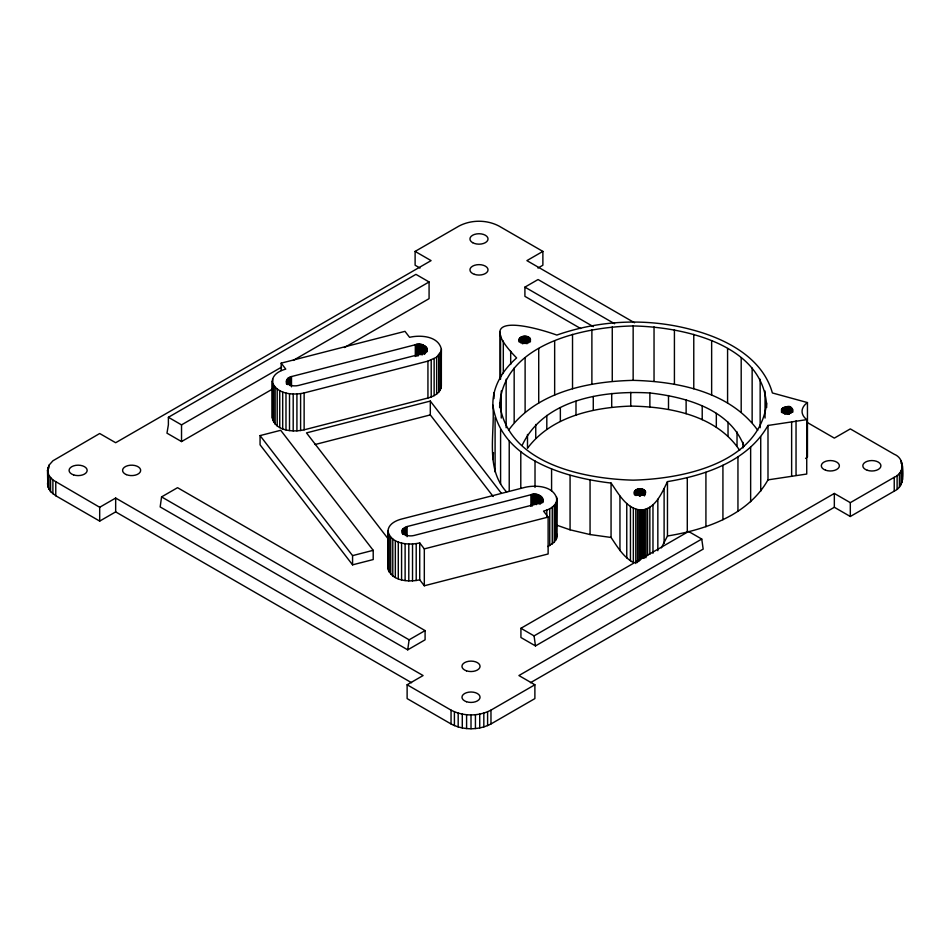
<?xml version="1.0" encoding="UTF-8"?>
<svg xmlns="http://www.w3.org/2000/svg" width="950" height="950" viewBox="0 0 950 950"><rect width="100%" height="100%" fill="white"/><g stroke="black" fill="none" stroke-linecap="round" stroke-linejoin="round"><path stroke-width="1.43" d="M519.211 339.174C519.876 343.971 529.091 344.102 530.444 339.589C529.043 334.162 517.133 335.397 519.211 342.059M634.422 491.779C635.087 496.589 644.302 496.707 645.644 492.195C644.254 486.768 632.344 488.003 634.422 494.665M781.518 409.628C793.345 423.261 797.252 397.848 781.518 409.628L781.518 412.514M506.635 492.017C484.832 468.445 495.176 433.806 492.884 405.139C492.385 386.508 502.989 369.847 516.61 357.936C471.141 311.267 529.637 325.327 556.842 335.065C599.878 320.008 647.674 317.775 691.742 329.697C725.087 338.473 762.422 357.164 772.374 392.956L807.453 402.574L807.453 456.986A24.284 14.013 0 0 0 805.624 458.482M492.884 459.551L493.501 452.628M272.353 381.093C272.745 374.253 279.929 370.666 285.76 369.111L281.176 363.149L404.985 331.348L409.569 337.309C420.482 334.78 438.366 335.968 441.346 349.149L441.346 386.032C440.954 392.872 433.77 396.459 427.939 398.014L304.131 429.816C293.217 432.345 275.334 431.157 272.353 417.976L272.353 381.093L272.686 420.126M272.353 417.976L272.65 378.943M286.473 381.045L288.23 378.041L291.496 376.556L415.316 344.755C422.109 340.872 433.224 350.989 422.204 353.685L298.383 385.486C294.298 386.436 287.589 385.997 286.473 381.045L286.473 383.978M556.938 499.142C556.558 505.982 549.373 509.58 543.543 511.124L548.126 517.085L548.126 553.969L424.317 585.77L419.722 579.809C408.821 582.338 390.937 581.151 387.956 567.969L387.956 531.086C388.336 524.246 395.521 520.659 401.363 519.104L525.172 487.303C536.085 484.773 553.969 485.961 556.938 499.142L556.653 538.175L554.278 542.236L547.782 546.523M402.183 530.242C402.004 535.8 409.889 536.56 413.986 535.491L537.795 503.678C548.827 500.983 537.712 490.865 530.919 494.748L407.099 526.549L402.515 529.459L402.183 533.14M441.049 388.182L441.346 349.149M411.564 682.717L115.663 511.884L99.691 521.099L55.765 495.746L50.576 491.625L47.844 486.768L47.5 470.392L48.877 465.358L52.891 460.809L99.691 433.509L115.663 442.724L431.086 260.621L415.114 251.406L415.114 265.228L420.019 268.066M47.5 484.215L47.844 481.674M499.605 407.467C501.505 344.387 582.849 326.883 633.151 325.957C683.454 326.883 764.797 344.387 766.686 407.467M766.686 403.061C759.288 463.41 683.276 478.848 633.151 480.154C583.027 478.848 507.015 463.41 499.605 403.061M807.441 422.584L834.337 438.116L850.309 428.901L894.235 454.254C904.732 458.363 904.732 473.195 894.235 477.304L850.309 502.657L834.337 493.442L518.914 675.545L534.886 684.772L534.886 698.594L490.972 723.959C478.764 730.36 463.256 730.36 451.048 723.959L407.122 698.594L407.122 684.772L423.094 675.545L115.663 498.049L99.691 507.276L52.891 479.976L48.877 475.428L47.5 470.392M530.456 682.717L834.337 507.276L850.309 516.491L894.235 491.138C904.151 486.685 903.26 474.786 902.5 465.785M161.571 496.897L160.17 506.932L407.716 649.847L425.089 639.813L425.089 630.598L177.543 487.683L161.571 496.897L409.117 639.813L425.089 630.598M407.716 649.847L409.117 639.813M272.686 383.242C278.089 394.404 293.396 395.319 304.131 392.944L427.939 361.131L436.656 357.176L441.049 351.298M492.884 405.139C500.389 459.277 564.858 477.696 611.064 483.051C618.569 493.584 626.81 509.711 641.749 510.031C655.738 508.381 661.984 492.599 667.47 481.603C705.553 475.344 747.876 460.999 767.992 425.457L806.74 419.639A24.284 14.013 0 0 1 807.453 402.574M661.319 547.889L667.47 536.002L667.47 481.603M522.274 445.075C544.172 398.881 604.022 390.296 649.871 392.979C685.615 396.993 730.396 409.165 744.076 446.476M667.47 536.002C705.553 529.744 747.876 515.399 767.992 479.869L767.992 425.457M508.547 430.279C536.453 391.768 588.288 381.461 633.151 380.356C678.003 381.461 729.849 391.768 757.744 430.279M739.682 450.371C716.549 415.376 669.976 406.695 630.752 406.101C593.346 407.372 551.083 416.622 527.487 448.269L527.487 434.435M415.114 251.406L459.028 226.041C471.236 219.64 486.744 219.64 498.952 226.041L542.878 251.406L542.878 265.228L537.961 268.066M272.603 389.001L181.533 441.572L166.974 433.164L168.388 424.757L168.388 417.287L415.934 274.36L429.079 281.96L429.079 298.656L344.434 347.534M168.388 417.287L181.533 424.876L281.58 367.116M293.123 360.454L429.079 281.96M542.878 251.406L526.906 260.621L634.505 322.751M580.676 328.546L524.911 296.353L524.911 287.126L538.068 279.538L614.614 323.736M520.921 628.294L688.607 531.477L701.765 539.066L703.166 549.1L535.479 645.917L520.921 637.509L520.921 628.294L534.066 635.883L535.479 645.917M534.066 635.883L701.765 539.066M407.122 684.772L451.048 710.125C463.256 716.526 478.764 716.526 490.972 710.125L534.886 684.772M260.062 435.599L280.701 430.291L373.207 550.323L373.207 559.55L352.569 564.846L260.062 444.814L260.062 435.599L352.569 555.631L352.569 564.846M501.256 493.145L430.303 401.078L306.494 432.891L388.218 538.935M315.032 444.529L430.303 414.912L493.169 496.482M352.569 555.631L373.207 550.323M387.956 531.086C390.937 544.267 408.821 545.454 419.722 542.937L424.317 548.886L548.126 517.085M767.992 479.869L806.74 474.038L806.74 419.639M556.854 525.219L570.071 529.815L590.057 534.553L611.064 537.462C617.298 546.642 623.259 557.021 633.353 562.483L633.353 508.072M524.911 287.126L593.358 326.646M556.617 533.876L556.938 536.026M902.156 477.066L902.5 479.608M902.156 463.232L902.156 482.161M901.123 460.738L901.123 463.505M901.123 470.82L901.123 484.642M899.424 473.183L899.424 487.006M897.109 475.356L897.109 489.191M894.235 477.304L894.235 491.138M850.309 502.657L850.309 516.491M834.337 493.442L834.337 507.276M796.041 420.886L796.041 475.297M792.68 409.497L792.68 412.371M792.466 408.951L792.466 411.837M792.086 408.452L792.086 411.326M791.635 421.895L791.635 476.294M791.576 407.989L791.576 412.312M790.922 407.574L790.922 413.345M790.174 407.241L790.174 413.001M789.319 406.98L789.319 414.188M788.417 406.814L788.417 414.01M787.479 406.731L787.479 413.939M786.517 406.742L786.517 413.951M785.579 406.849L785.579 414.046M784.688 407.039L784.688 414.247M783.869 407.324L783.869 413.084M783.133 407.681L783.133 413.44M782.515 408.096L782.515 412.419M782.04 408.571L782.04 411.457M765.047 390.996L765.047 418.059M760.736 436.774L760.736 491.174M760.154 379.228L760.154 427.749M752.139 368.054L752.139 422.453M750.643 447.343L750.643 501.742M743.019 442.367L743.019 447.901M741.19 357.734L741.19 412.146M737.948 456.926L737.948 511.326M737.022 431.87L737.022 445.704M728.033 422.097L728.033 435.931M727.581 348.543L727.581 402.942M722.926 465.31L722.926 519.709M716.324 413.357L716.324 427.179M711.645 340.682L711.645 395.081M705.921 472.316L705.921 526.727M702.216 405.876L702.216 419.698M693.773 334.364L693.773 388.764M687.289 477.791L687.289 532.19M686.126 399.879L686.126 413.701M674.417 329.733L674.417 384.133M668.503 395.532L668.503 409.367M664.109 488.87L664.109 543.269M657.839 499.249L657.839 550.715M654.039 326.907L654.039 381.306M652.971 504.759L652.971 553.28M649.871 392.979L649.871 406.802M649.847 507.217L649.847 554.266M647.591 508.499L647.591 555.548M645.964 509.176L645.964 557.697M645.371 491.114L645.371 493.988M644.991 490.604L644.991 494.926M644.48 490.141L644.48 495.9M644.504 509.616L644.504 558.137M643.827 489.737L643.827 495.496M643.079 489.392L643.079 495.164M643.126 509.889L643.126 558.41M642.236 489.143L642.236 494.902M641.749 510.031L641.749 558.553M641.321 488.965L641.321 494.724M640.383 488.882L640.383 496.09M640.371 510.031L640.371 560.025M639.421 488.894L639.421 496.102M639.006 509.901L639.006 561.367M638.483 489.001L638.483 494.76M637.592 489.191L637.592 494.962M637.509 509.616L637.509 562.554M636.773 489.476L636.773 495.235M636.037 489.832L636.037 495.591M635.788 509.117L635.788 563.516M635.431 490.247L635.431 494.57M634.944 490.723L634.944 495.045M634.6 491.245L634.6 494.119M633.151 325.957L633.151 380.356M630.752 392.279L630.752 406.101M630.444 506.362L630.444 560.761M626.762 503.476L626.762 557.876M619.958 496.161L619.958 550.561M612.263 326.907L612.263 381.306M611.705 393.442L611.705 407.277M611.064 483.051L611.064 537.462M593.275 396.459L593.275 410.293M591.886 329.733L591.886 384.133M590.057 480.154L590.057 534.553M575.997 401.221L575.997 415.055M572.529 334.364L572.529 388.764M570.071 475.416L570.071 529.815M560.357 407.609L560.357 421.444M556.617 496.992L556.653 538.175M555.762 503.381L555.762 540.265M554.658 340.682L554.658 395.081M554.278 505.353L554.278 542.236M552.259 507.169L552.259 544.053M551.582 468.968L551.582 491.019M549.741 508.761L549.741 545.644M546.808 415.435L546.808 429.258M546.808 510.091L546.808 517.465M542.83 499.189L542.83 502.087M542.699 498.382L542.699 502.728M542.355 497.598L542.355 501.944M541.785 496.862L541.785 502.657M541.013 496.185L541.013 503.429M540.063 495.591L540.063 504.296M538.947 495.104L538.947 503.797M538.721 348.543L538.721 402.942M537.724 494.724L537.724 503.417M536.394 494.463L536.394 504.604M535.753 424.46L535.753 438.294M535.016 460.964L535.016 487.421M535.016 494.332L535.016 504.474M533.615 494.344L533.615 504.486M532.237 494.475L532.237 506.065M530.919 494.748L530.919 506.338M530.373 339.031L530.373 341.917M530.159 338.497L530.159 341.383M529.779 337.998L529.779 340.872M529.269 337.535L529.269 341.846M528.616 337.119L528.616 342.891M527.867 336.787L527.867 342.546M527.024 336.526L527.024 343.734M526.11 336.359L526.11 343.556M525.172 336.276L525.172 343.473M525.112 357.734L525.112 412.146M524.21 336.288L524.21 343.484M523.272 336.395L523.272 343.591M522.381 336.585L522.381 343.793M521.562 336.858L521.562 342.629M520.826 337.214L520.826 342.986M520.79 451.571L520.79 488.336M520.22 337.642L520.22 341.964M519.733 338.117L519.733 341.003M519.389 338.628L519.389 341.513M514.164 368.054L514.164 422.453M510.684 351.239L510.684 364.468M509.224 441.049L509.224 491.031M506.148 379.228L506.148 427.749M503.31 341.109L503.31 373.457M501.256 390.996L501.256 418.059M500.555 335.136L500.555 379.252M500.591 429.614L500.591 484.013M500.021 332.096L500.021 379.157M495.093 417.549L495.093 471.948M493.988 392.683L493.988 398.572M490.972 710.125L490.972 723.959M487.599 711.788L487.599 725.622M483.823 713.117L483.823 726.952M479.726 714.103L479.726 727.938M475.428 714.697L475.428 728.531M471.01 714.899L471.01 728.733M466.593 714.697L466.593 728.531M462.282 714.103L462.282 727.938M458.185 713.117L458.185 726.952M454.409 711.788L454.409 725.622M451.048 710.125L451.048 723.959M440.159 353.388L440.159 390.272M438.674 355.359L438.674 392.243M436.656 357.176L436.656 394.06M434.138 358.767L434.138 395.651M431.205 360.098L431.205 396.981M430.303 401.078L430.303 414.912M427.939 361.131L427.939 398.014M427.108 348.389L427.108 351.322M426.752 347.605L426.752 352.011M426.182 346.869L426.182 351.262M425.41 346.192L425.41 353.531M424.46 345.598L424.46 354.409M424.317 548.886L424.317 585.77M423.356 345.111L423.356 353.911M422.121 344.731L422.121 355.003M420.791 344.47L420.791 354.742M419.722 542.937L419.722 579.809M419.413 344.339L419.413 354.611M418.012 344.351L418.012 356.084M416.634 344.482L416.634 356.214M416.207 543.638L416.207 580.521M415.316 344.755L415.316 356.488M412.526 544.006L412.526 580.889M408.797 544.018L408.797 580.901M407.099 526.549L407.099 536.691M405.876 526.941L405.876 535.634M405.116 543.673L405.116 580.557M404.771 527.44L404.771 534.684M403.833 528.034L403.833 533.829M403.073 528.711L403.073 534.506M402.515 529.459L402.515 533.805M401.577 542.984L401.577 579.868M398.287 541.975L398.287 578.859M395.331 540.657L395.331 577.541M392.789 539.077L392.789 575.961M390.735 537.284L390.735 574.168M389.227 535.313L389.227 572.197M388.289 533.235L388.289 570.119M304.131 392.944L304.131 429.816M300.604 393.644L300.604 430.528M296.923 394.012L296.923 430.896M293.194 394.024L293.194 430.908M291.496 376.556L291.496 386.828M290.272 376.948L290.272 385.747M289.512 393.68L289.512 430.564M289.18 377.447L289.18 384.774M288.23 378.041L288.23 383.907M287.47 378.718L287.47 384.584M286.924 379.466L286.924 383.859M286.579 380.249L286.579 383.183M285.986 392.991L285.986 429.875M282.696 391.982L282.696 428.866M281.176 363.149L281.176 370.536M279.739 390.664L279.739 427.548M277.198 389.084L277.198 425.968M275.132 387.291L275.132 424.175M273.624 385.32L273.624 422.204M181.533 424.876L181.533 441.572M115.663 498.049L115.663 511.884M99.691 507.276L99.691 521.099M55.765 481.911L55.765 495.746M52.891 479.976L52.891 493.798M50.576 477.791L50.576 491.625M48.877 465.358L48.877 468.124M48.877 475.428L48.877 489.262M47.844 467.839L47.844 486.768M472.601 242.642A9.037 5.213 0 0 0 487.718 240.303A9.037 5.213 0 0 0 476.651 233.914A9.037 5.213 0 0 0 472.601 242.642M73.613 474.905A9.037 5.213 0 0 0 87.163 470.392A9.037 5.213 0 0 0 73.613 465.868A9.037 5.213 0 0 0 73.613 474.905M466.486 701.729A9.037 5.213 0 0 0 480.047 697.217A9.037 5.213 0 0 0 466.486 692.704A9.037 5.213 0 0 0 466.486 701.729M867.35 470.298A9.037 5.213 0 0 0 880.911 465.785A9.037 5.213 0 0 0 867.35 461.261A9.037 5.213 0 0 0 867.35 470.298M466.486 670.842A9.037 5.213 0 0 0 480.047 666.33A9.037 5.213 0 0 0 466.486 661.806A9.037 5.213 0 0 0 466.486 670.842M126.314 474.608A9.037 5.213 0 0 0 140.612 470.939A9.037 5.213 0 0 0 127.953 465.619A9.037 5.213 0 0 0 126.314 474.608M474.478 274.36A9.037 5.213 0 0 0 488.027 269.836A9.037 5.213 0 0 0 474.478 265.323A9.037 5.213 0 0 0 474.478 274.36M825.574 470.202A9.037 5.213 0 0 0 839.373 465.951A9.037 5.213 0 0 0 826.096 461.178A9.037 5.213 0 0 0 825.574 470.202"/></g></svg>
